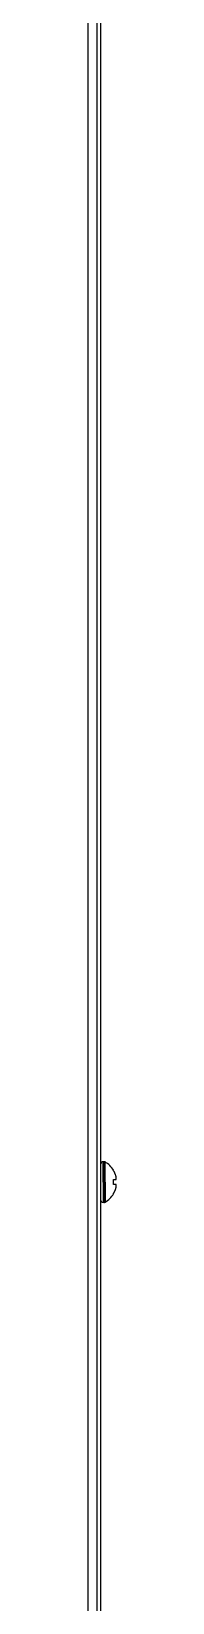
# Model space of a CAD drawing. Header units: millimetres. Extents: x -1584 to 3730, y -1918 to 2655.
# Drawn here: x -695.6 to -690, y 393.2 to 701.5 of the extents above; entities that cross this region are included whole.
import ezdxf

# ---------------------------------------------------------------- set-up
doc = ezdxf.new("R2010")
doc.units = ezdxf.units.MM
doc.header["$LTSCALE"] = 65.395
doc.layers.get('0').update_dxf_attribs({"linetype": 'CONTINUOUS'})
doc.layers.add('ASSI', color=7, linetype='CONTINUOUS')
doc.layers.add('GEOM', color=7, linetype='CONTINUOUS')

msp = doc.modelspace()

# ---------------------------------------------------------------- linework, layer by layer
at = {"linetype": 'Continuous'}
for p, q in [((-693.83, 982.35), (-693.83, -137.15)), ((-695.63, 970.4), (-695.63, -137.15)), ((-690.59, 478.05), (-690.55, 478.05)), ((-690.59, 476.25), (-690.04, 476.25)), ((-690.04, 475.25), (-690.59, 475.25)), ((-690.55, 473.45), (-690.59, 473.45))]:
    msp.add_line(p, q, dxfattribs=at)
for centre, radius, start, end in [((-694.64, 475.56), 4.75, 28.9687, 31.5341), ((-694.64, 475.57), 4.75, 28.0074, 28.9684), ((-694.34, 475.75), 3.79, 0.0089, 7.5987), ((-694.34, 475.75), 3.79, 352.4013, 359.9911), ((-694.63, 475.57), 4.75, 26.6813, 28.0074), ((-694.63, 475.57), 4.74, 25.5402, 26.6812), ((-694.63, 475.57), 4.74, 24.5722, 25.5402), ((-694.62, 475.57), 4.73, 23.3175, 24.5722), ((-694.62, 475.57), 4.73, 22.5474, 23.3174), ((-694.61, 475.58), 4.72, 21.0025, 22.5476), ((-694.6, 475.58), 4.72, 20.5181, 21.0023), ((-694.59, 475.58), 4.7, 18.4656, 20.5187), ((-694.58, 475.59), 4.68, 17.3773, 18.465), ((-694.56, 475.59), 4.67, 16.3949, 17.3772), ((-694.53, 475.6), 4.64, 14.3176, 16.3964), ((-694.53, 475.9), 4.64, 343.6036, 345.6824), ((-692.03, 476.5), 2.01, 5.1401, 7.2744), ((-692.03, 476.5), 2.01, 352.7259, 354.7415), ((-692.03, 475), 2.01, 5.2585, 7.2741), ((-692.03, 475), 2.01, 352.7256, 354.8598), ((-692, 476.5), 1.98, 4.2856, 5.1372), ((-691.99, 476.5), 1.97, 3.0233, 4.286), ((-691.99, 476.5), 1.97, 355.3984, 356.7833), ((-692.01, 476.5), 1.98, 354.7442, 355.3991), ((-692.01, 475), 1.98, 4.6009, 5.2558), ((-691.99, 475), 1.97, 3.2167, 4.6016), ((-691.99, 475), 1.97, 355.714, 356.9766), ((-692, 475), 1.98, 354.8627, 355.7144), ((-691.98, 476.5), 1.96, 1.9964, 3.0228), ((-691.97, 476.5), 1.95, 0.9261, 1.9964), ((-691.97, 476.5), 1.95, 359.8006, 0.9258), ((-691.97, 476.5), 1.95, 358.8459, 359.8005), ((-691.98, 476.5), 1.96, 357.6234, 358.8455), ((-691.98, 476.5), 1.96, 356.7841, 357.6235), ((-691.98, 475), 1.96, 2.3765, 3.2159), ((-691.98, 475), 1.95, 1.1545, 2.3767), ((-691.97, 475), 1.95, 0.1995, 1.1541), ((-691.97, 475), 1.95, 359.0741, 0.1995), ((-691.97, 475), 1.95, 358.0037, 359.0738), ((-691.98, 475), 1.96, 356.9771, 358.0037), ((-694.64, 475.94), 4.75, 328.4659, 331.0313), ((-694.64, 475.93), 4.75, 331.0316, 331.9926), ((-694.63, 475.93), 4.75, 331.9926, 333.3187), ((-694.63, 475.93), 4.74, 333.3188, 334.4598), ((-694.63, 475.93), 4.74, 334.4598, 335.4278), ((-694.62, 475.93), 4.73, 335.4278, 336.6825), ((-694.62, 475.93), 4.73, 336.6826, 337.4526), ((-694.61, 475.92), 4.72, 337.4524, 338.9975), ((-694.6, 475.92), 4.72, 338.9977, 339.4819), ((-694.59, 475.92), 4.7, 339.4813, 341.5344), ((-694.58, 475.91), 4.68, 341.535, 342.6227), ((-694.56, 475.91), 4.67, 342.6228, 343.6051)]:
    msp.add_arc(centre, radius, start, end, dxfattribs=at)
at = {"layer": 'ASSI', "linetype": 'Continuous'}
for p, q in [((-692.43, 479.75), (-692.63, 479.75)), ((-692.63, 475.75), (-692.63, 479.75)), ((-692.43, 475.75), (-692.43, 479.75)), ((-692.23, 475.75), (-692.23, 479.7)), ((-692.63, 475.75), (-692.63, 471.75)), ((-692.43, 475.75), (-692.43, 471.75)), ((-692.23, 475.75), (-692.23, 471.8)), ((-692.43, 471.75), (-692.63, 471.75))]:
    msp.add_line(p, q, dxfattribs=at)
for centre, radius, start, end in [((-692.63, 479.35), 0.4, 90, 180), ((-692.43, 479.35), 0.4, 59.6988, 90), ((-694.65, 475.55), 4.8, 31.5974, 59.6988), ((-694.65, 475.55), 4.8, 31.4579, 31.5974), ((-692.63, 472.15), 0.4, 180, 270), ((-692.43, 472.15), 0.4, 270, 300.3012), ((-694.65, 475.95), 4.8, 300.3012, 328.4026), ((-694.65, 475.95), 4.8, 328.4026, 328.5421)]:
    msp.add_arc(centre, radius, start, end, dxfattribs=at)
at = {"layer": 'GEOM', "linetype": 'Continuous'}
msp.add_line((-693.03, 289.85), (-693.03, 966.05), dxfattribs=at)

doc.saveas('drawing.dxf')
